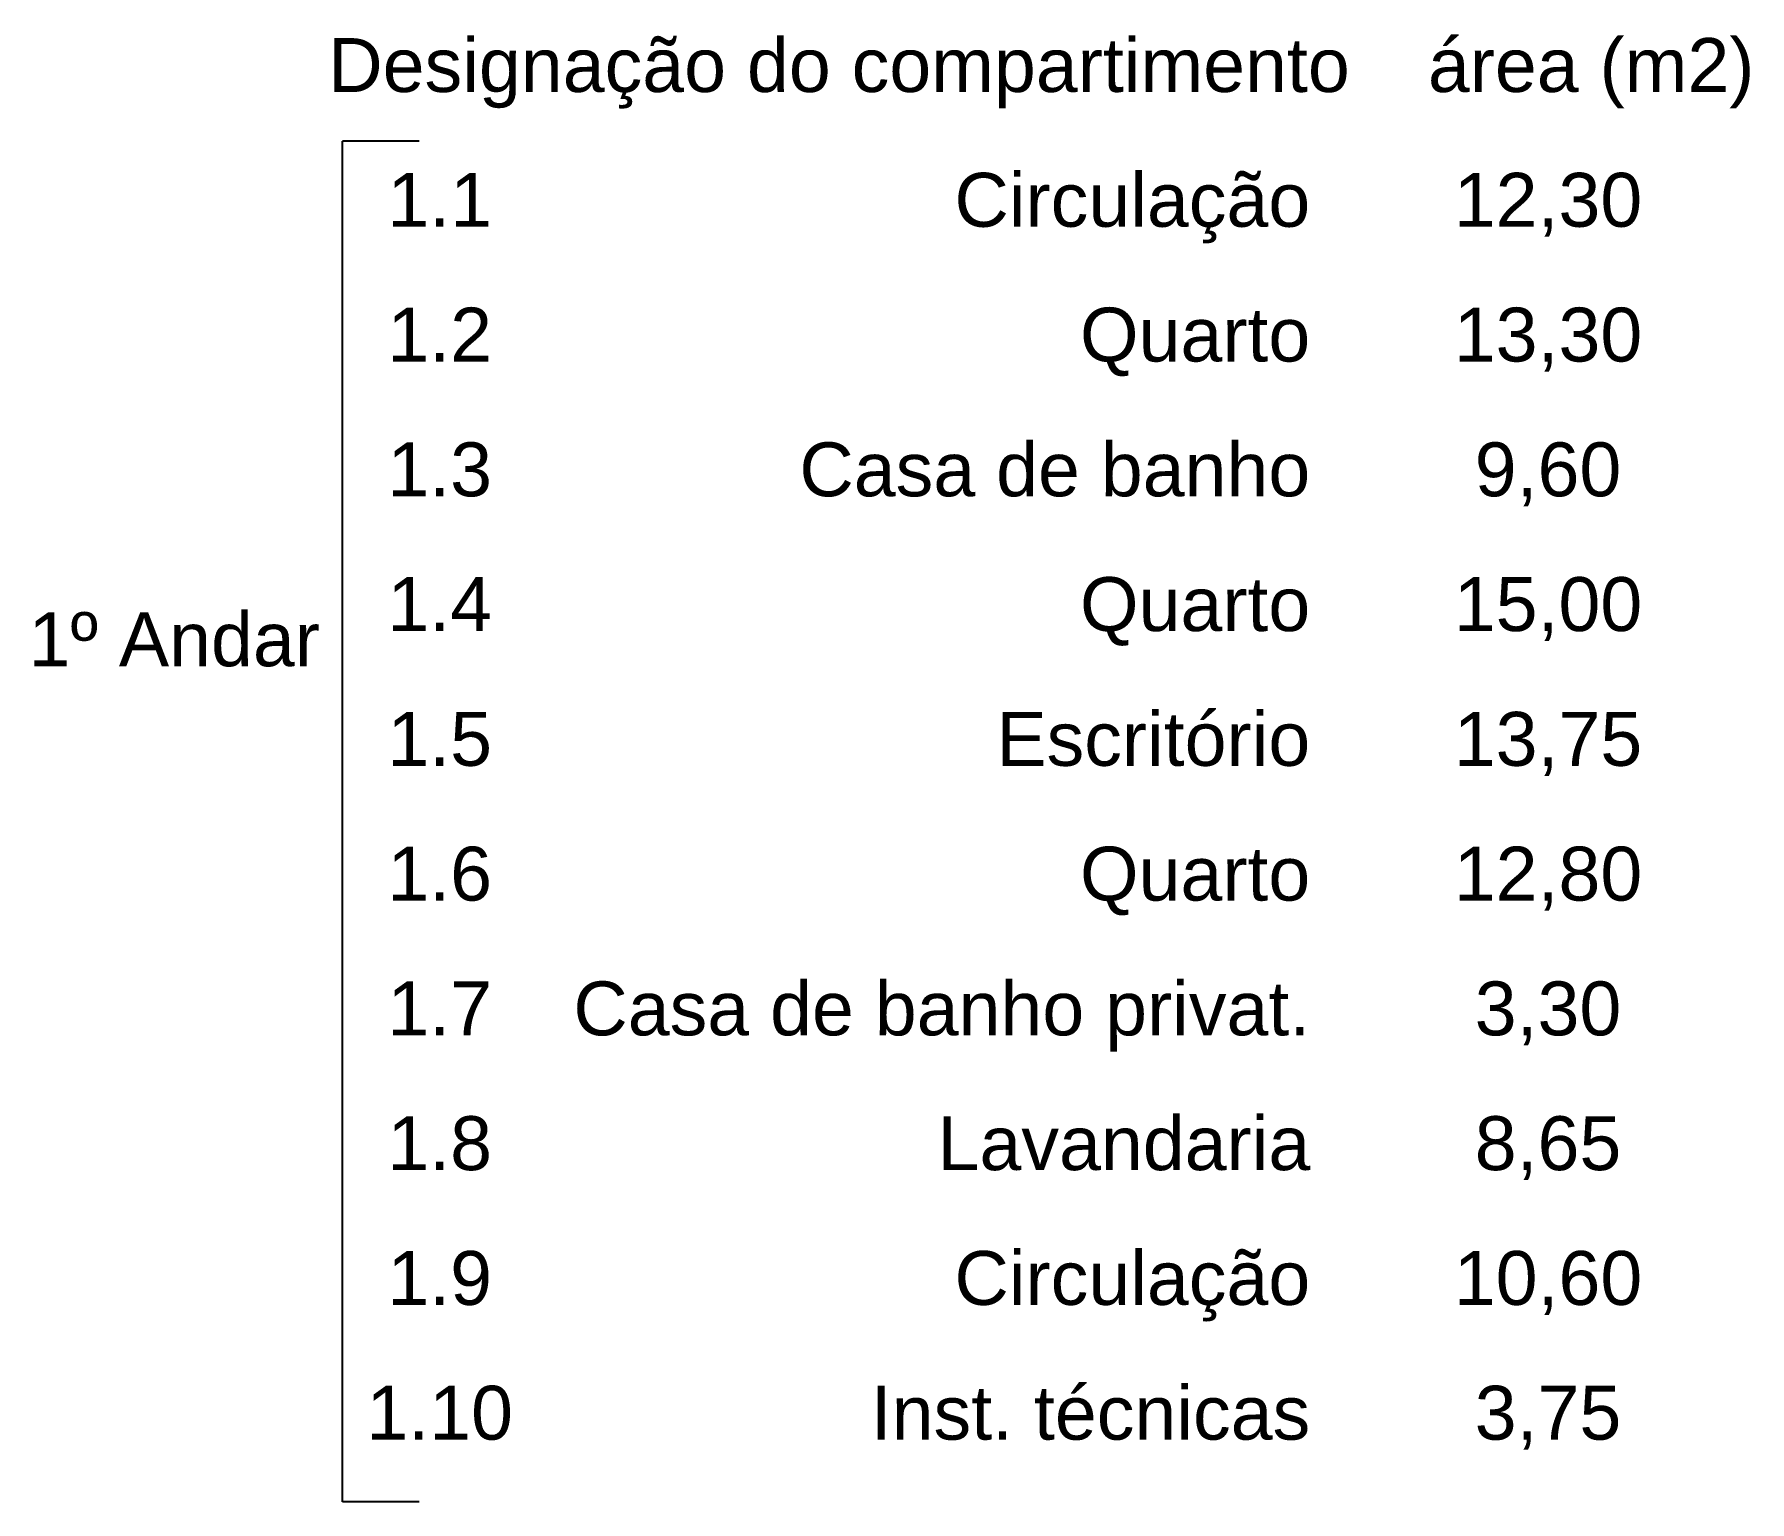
# Model space of a CAD drawing. Header units: millimetres. Extents: x 1778 to 2471, y 1406 to 1876.
# Drawn here: x 1815.34 to 1821.06, y 1627.49 to 1632.39 of the extents above; entities that cross this region are included whole.
import ezdxf
from ezdxf.enums import TextEntityAlignment as Align

# ---------------------------------------------------------------- set-up
doc = ezdxf.new("R2010")
doc.units = ezdxf.units.MM
doc.layers.add('ARQ_TEXTO', color=3, linetype='Continuous')
doc.styles.get("Standard").update_dxf_attribs({"font": 'arial.ttf'})

msp = doc.modelspace()

# ---------------------------------------------------------------- linework, layer by layer
at = {"layer": 'ARQ_TEXTO'}
for p, q in [((1816.3661, 1627.4935), (1816.3661, 1632.0364)), ((1816.6222, 1632.0364), (1816.3661, 1632.0364)), ((1816.6222, 1627.4935), (1816.3661, 1627.4935))]:
    msp.add_line(p, q, dxfattribs=at)

# ---------------------------------------------------------------- texts
for s, p in [('Designação do compartimento', (1819.7291, 1632.2906)), ('Circulação', (1819.5971, 1631.8406)), ('Quarto', (1819.5971, 1631.3906)), ('Casa de banho', (1819.5971, 1630.9406)), ('Quarto', (1819.5971, 1630.4906)), ('1º Andar', (1816.2909, 1630.3731)), ('Escritório', (1819.5971, 1630.0406)), ('Quarto', (1819.5971, 1629.5906)), ('Casa de banho privat.', (1819.5971, 1629.1406)), ('Lavandaria', (1819.5971, 1628.6906)), ('Circulação', (1819.5971, 1628.2406)), ('Inst. técnicas', (1819.5971, 1627.7906))]:
    msp.add_text(s, height=0.18, dxfattribs=at).set_placement(p, align=Align.MIDDLE_RIGHT)
for s, p in [('área (m2)', (1820.5349, 1632.2906)), ('1.1', (1816.6909, 1631.8406)), ('12,30', (1820.3909, 1631.8406)), ('1.2', (1816.6909, 1631.3906)), ('13,30', (1820.3909, 1631.3906)), ('1.3', (1816.6909, 1630.9406)), ('9,60', (1820.3909, 1630.9406)), ('1.4', (1816.6909, 1630.4906)), ('15,00', (1820.3909, 1630.4906)), ('1.5', (1816.6909, 1630.0406)), ('13,75', (1820.3909, 1630.0406)), ('1.6', (1816.6909, 1629.5906)), ('12,80', (1820.3909, 1629.5906)), ('1.7', (1816.6909, 1629.1406)), ('3,30', (1820.3909, 1629.1406)), ('1.8', (1816.6909, 1628.6906)), ('8,65', (1820.3909, 1628.6906)), ('1.9', (1816.6909, 1628.2406)), ('10,60', (1820.3909, 1628.2406)), ('1.10', (1816.6909, 1627.7906)), ('3,75', (1820.3909, 1627.7906))]:
    msp.add_text(s, height=0.18, dxfattribs=at).set_placement(p, align=Align.MIDDLE_CENTER)

doc.saveas('drawing.dxf')
